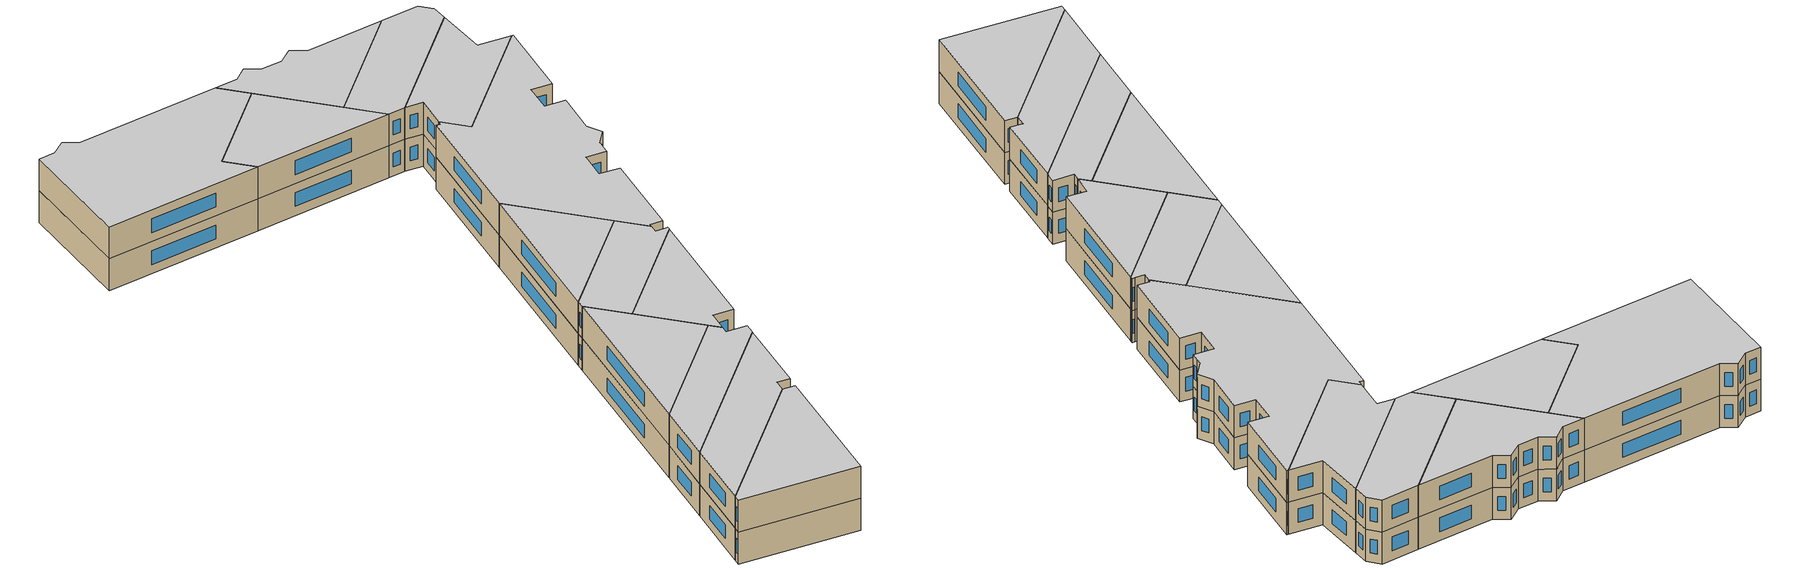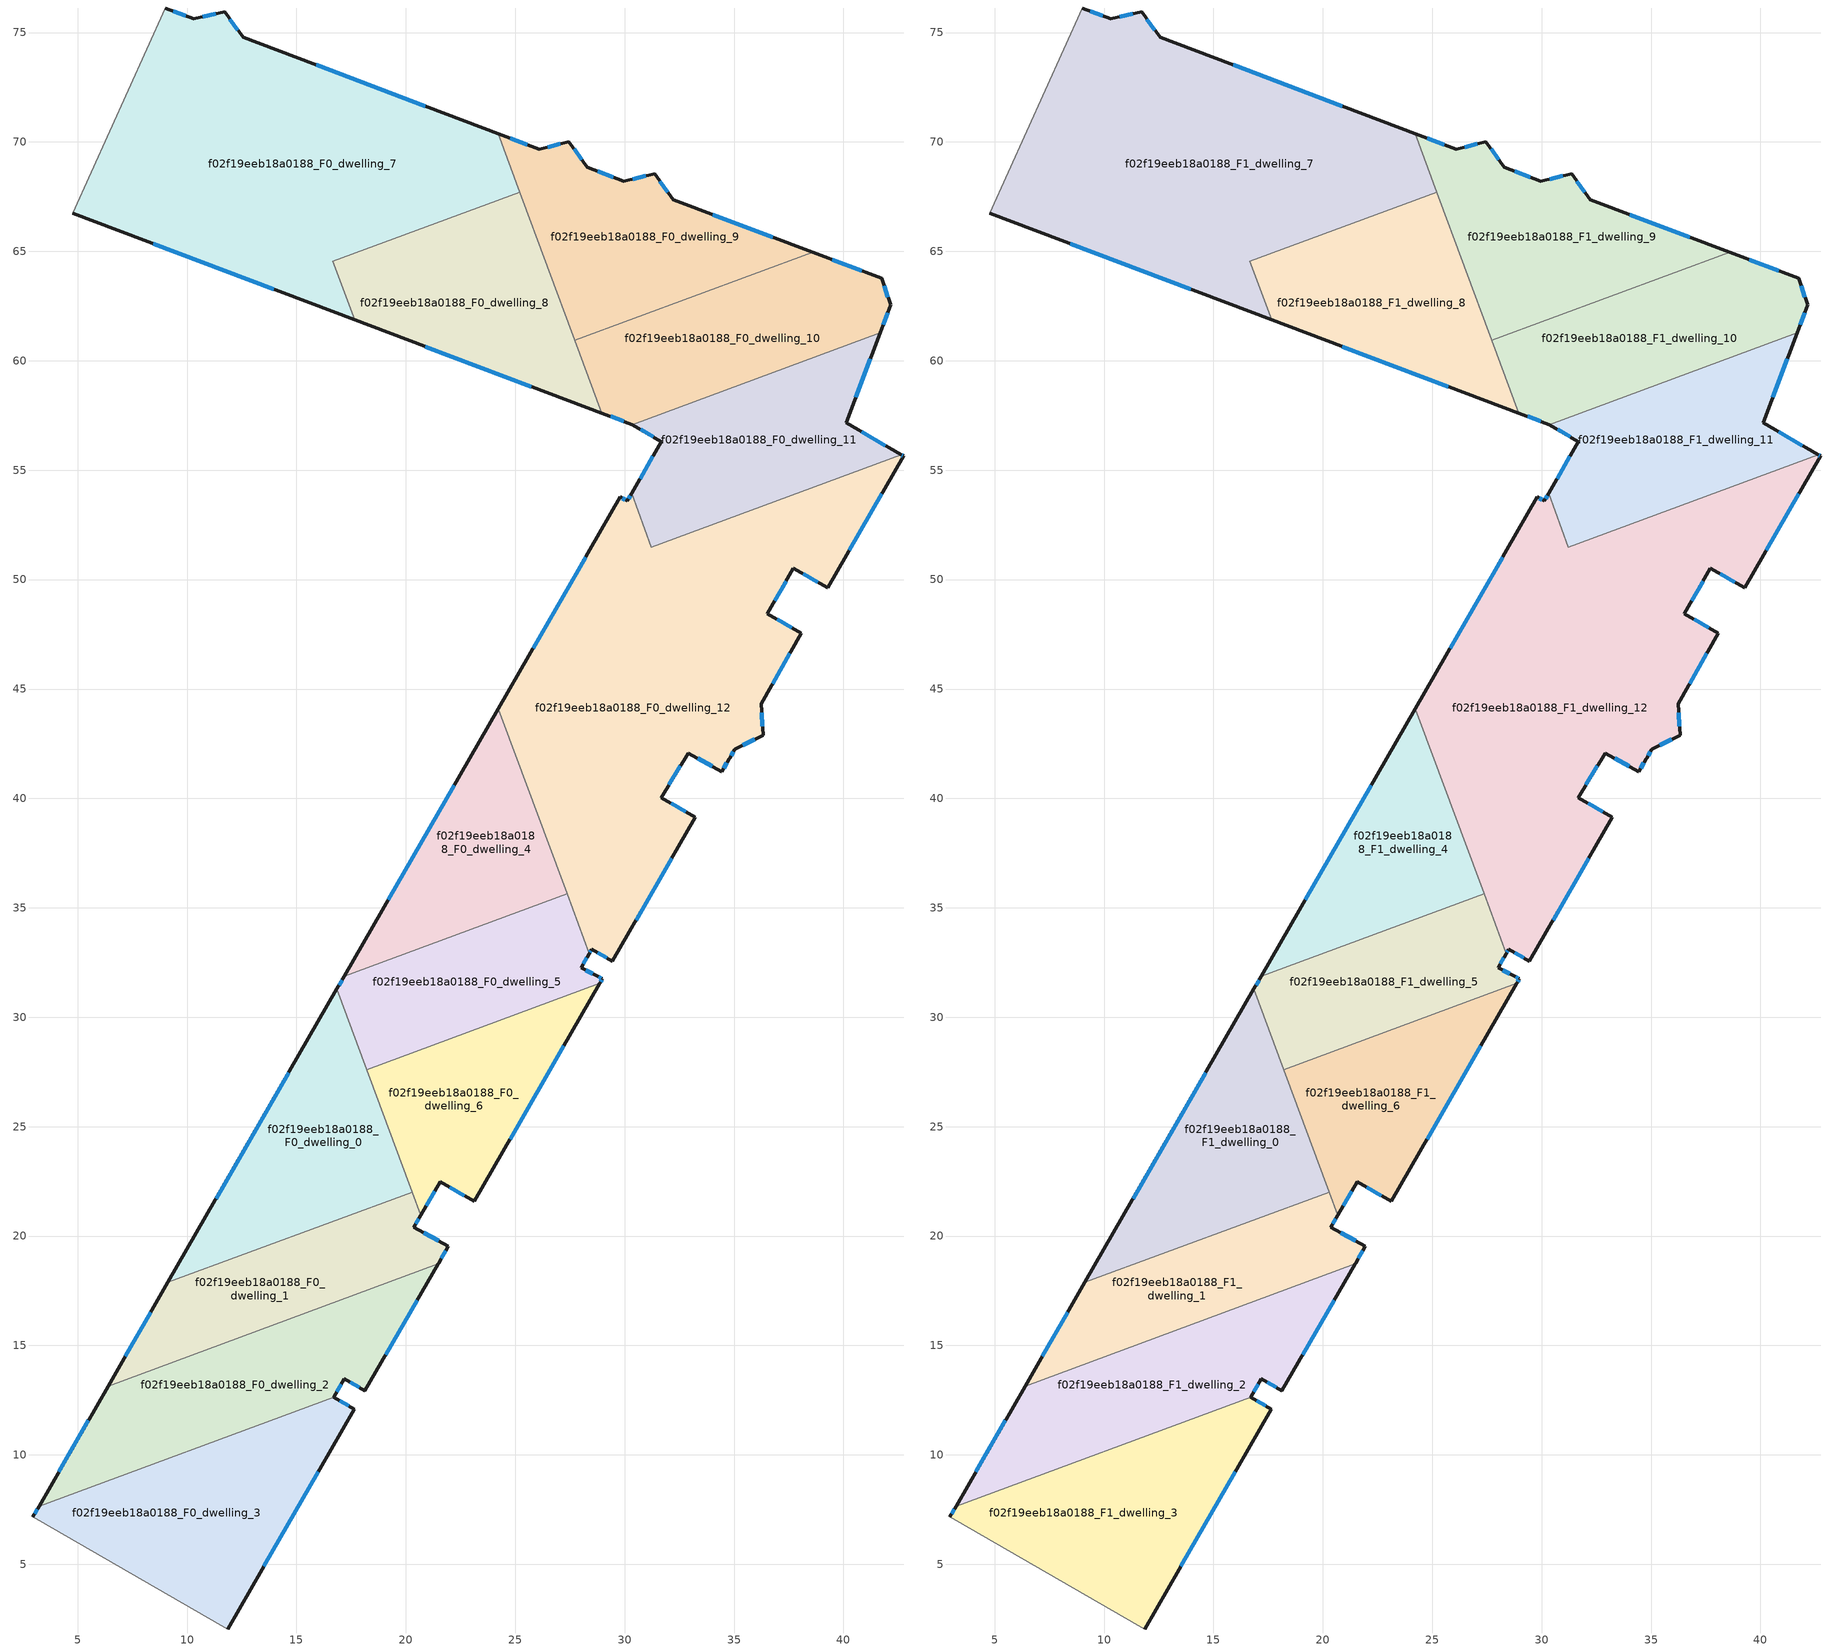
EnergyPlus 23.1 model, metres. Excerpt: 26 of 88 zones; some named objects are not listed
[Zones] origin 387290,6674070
f02f19eeb18a0188_F0_dwelling_0
 floor ground (EU_floor_Construction): 16.85,31.29 20.29,22.01 9.13,17.88 z0
 wall outside (EU_wall_Construction): 16.85,31.29 9.13,17.88 z0:3
 wall to f02f19eeb18a0188_F0_dwelling_1 (EU_wall_Construction): 9.13,17.88 20.29,22.01 z0:3
 wall to f02f19eeb18a0188_F0_dwelling_6 (EU_wall_Construction): 20.29,22.01 18.22,27.61 z0:3
 wall to f02f19eeb18a0188_F0_dwelling_5 (EU_wall_Construction): 18.22,27.61 16.85,31.29 z0:3
 window (EU_Window_Construction): 14.65,27.46 11.33,21.71 z0.86:2.14
f02f19eeb18a0188_F0_dwelling_1
 floor ground (EU_floor_Construction): 20.68,20.95 20.37,20.41 21.95,19.54 21.49,18.76 21.47,18.73 6.4,13.14 9.13,17.88 20.29,22.01 z0
 wall outside (EU_wall_Construction): 21.47,18.73 21.49,18.76 21.95,19.54 20.37,20.41 20.68,20.95 / 9.13,17.88 6.4,13.14 z0:3
 wall to f02f19eeb18a0188_F0_dwelling_2 (EU_wall_Construction): 6.4,13.14 21.47,18.73 z0:3
 wall to f02f19eeb18a0188_F0_dwelling_6 (EU_wall_Construction): 20.68,20.95 20.29,22.01 z0:3
 window (EU_Window_Construction): 20.46,20.56 20.59,20.8 / 21.49,19.79 20.82,20.16 / 21.62,18.98 21.82,19.32 / 8.35,16.53 7.18,14.5 z0.86:2.14
f02f19eeb18a0188_F0_dwelling_10
 floor ground (EU_floor_Construction): 41.74,63.77 42.15,62.55 41.67,61.27 30.35,57.08 28.96,57.61 27.72,60.94 38.59,64.96 z0
 wall outside (EU_wall_Construction): 41.67,61.27 42.15,62.55 41.74,63.77 38.59,64.96 / 28.96,57.61 30.35,57.08 z0:3
 wall to f02f19eeb18a0188_F0_dwelling_11 (EU_wall_Construction): 30.35,57.08 41.67,61.27 z0:3
 wall to f02f19eeb18a0188_F0_dwelling_9 (EU_wall_Construction): 38.59,64.96 27.72,60.94 z0:3
 wall to f02f19eeb18a0188_F0_dwelling_8 (EU_wall_Construction): 27.72,60.94 28.96,57.61 z0:3
 window (EU_Window_Construction): 40.84,64.11 39.49,64.62 / 42.03,62.9 41.86,63.42 / 41.81,61.64 42.01,62.18 / 29.36,57.46 29.95,57.23 z0.86:2.14
f02f19eeb18a0188_F0_dwelling_11
 floor ground (EU_floor_Construction): 41.67,61.27 40.12,57.16 42.64,55.71 31.22,51.48 30.32,53.94 31.68,56.31 30.35,57.08 z0
 wall outside (EU_wall_Construction): 42.64,55.71 40.12,57.16 41.67,61.27 / 30.35,57.08 31.68,56.31 30.32,53.94 z0:3
 wall to f02f19eeb18a0188_F0_dwelling_12 (EU_wall_Construction): 30.32,53.94 31.22,51.48 42.64,55.71 z0:3
 window (EU_Window_Construction): 41.92,56.12 40.84,56.75 / 31.29,55.63 30.71,54.62 / 30.73,56.86 31.3,56.53 / 40.56,58.34 41.23,60.1 z0.86:2.14
f02f19eeb18a0188_F0_dwelling_12
 floor ground (EU_floor_Construction): 42.75,55.65 39.28,49.62 37.72,50.52 36.52,48.44 38.08,47.54 36.23,44.33 36.33,42.9 35.03,42.26 34.79,41.84 34.77,41.8 34.43,41.22 32.9,42.07 31.68,40.04 33.24,39.14 29.44,32.55 28.49,33.1 28.38,32.91 24.23,44.1 29.81,53.78 30.12,53.6 30.32,53.94 31.22,51.48 42.64,55.71 z0
 wall outside (EU_wall_Construction): 28.38,32.91 28.49,33.1 29.44,32.55 33.24,39.14 31.68,40.04 32.9,42.07 34.43,41.22 34.77,41.8 34.79,41.84 35.03,42.26 36.33,42.9 36.23,44.33 38.08,47.54 36.52,48.44 37.72,50.52 39.28,49.62 42.75,55.65 42.64,55.71 / 30.32,53.94 30.12,53.6 29.81,53.78 24.23,44.1 z0:3
 wall to f02f19eeb18a0188_F0_dwelling_4 (EU_wall_Construction): 24.23,44.1 27.37,35.63 z0:3
 wall to f02f19eeb18a0188_F0_dwelling_5 (EU_wall_Construction): 27.37,35.63 28.38,32.91 z0:3
 window (EU_Window_Construction): 30.53,34.43 32.15,37.26 / 28.76,32.95 29.17,32.71 / 28.41,32.96 28.46,33.05 / 28.22,51.01 25.83,46.87 / 30.03,53.65 29.9,53.73 / 30.26,53.84 30.18,53.7 / 42.72,55.67 42.67,55.69 / 40.27,51.34 41.75,53.93 / 38.16,50.26 38.83,49.88 / 36.86,49.03 37.37,49.92 / 37.63,47.8 36.96,48.18 / 36.76,45.25 37.55,46.62 / 36.3,43.31 36.26,43.92 / 35.4,42.44 35.96,42.71 / 34.86,41.96 34.96,42.14 / 34.53,41.38 34.68,41.64 / 33.34,41.83 33.99,41.46 / 32.03,40.62 32.55,41.49 / 32.79,39.39 32.12,39.78 z0.86:2.14
f02f19eeb18a0188_F0_dwelling_2
 floor ground (EU_floor_Construction): 21.47,18.73 18.13,12.92 17.18,13.47 16.7,12.64 3.24,7.66 6.4,13.14 z0
 wall outside (EU_wall_Construction): 16.7,12.64 17.18,13.47 18.13,12.92 21.47,18.73 / 6.4,13.14 3.24,7.66 z0:3
 wall to f02f19eeb18a0188_F0_dwelling_3 (EU_wall_Construction): 3.24,7.66 16.7,12.64 z0:3
 window (EU_Window_Construction): 19.09,14.58 20.52,17.07 / 17.45,13.32 17.86,13.08 / 16.84,12.88 17.04,13.24 / 5.49,11.58 4.14,9.22 z0.86:2.14
f02f19eeb18a0188_F0_dwelling_3
 floor ground (EU_floor_Construction): 17.65,12.09 11.86,2.04 2.96,7.17 3.24,7.66 16.7,12.64 z0
 wall outside (EU_wall_Construction): 3.24,7.66 2.96,7.17 / 11.86,2.04 17.65,12.09 16.7,12.64 z0:3
 wall adiabatic (EU_wall_Construction): 2.96,7.17 11.86,2.04 z0:3
 window (EU_Window_Construction): 3.16,7.52 3.04,7.31 / 17.38,12.25 16.97,12.48 / 13.52,4.91 16,9.22 z0.86:2.14
f02f19eeb18a0188_F0_dwelling_4
 floor ground (EU_floor_Construction): 24.23,44.1 27.37,35.63 17.18,31.86 z0
 wall outside (EU_wall_Construction): 24.23,44.1 17.18,31.86 z0:3
 wall to f02f19eeb18a0188_F0_dwelling_5 (EU_wall_Construction): 17.18,31.86 27.37,35.63 z0:3
 window (EU_Window_Construction): 22.22,40.6 19.2,35.36 z0.86:2.14
f02f19eeb18a0188_F0_dwelling_5
 floor ground (EU_floor_Construction): 27.37,35.63 28.38,32.91 28.01,32.27 28.76,31.87 28.98,31.76 28.87,31.57 28.86,31.55 18.22,27.61 16.85,31.29 17.18,31.86 z0
 wall outside (EU_wall_Construction): 17.18,31.86 16.85,31.29 / 28.86,31.55 28.87,31.57 28.98,31.76 28.76,31.87 28.01,32.27 28.38,32.91 z0:3
 wall to f02f19eeb18a0188_F0_dwelling_6 (EU_wall_Construction): 18.22,27.61 28.86,31.55 z0:3
 window (EU_Window_Construction): 17.09,31.7 16.95,31.45 / 28.11,32.45 28.27,32.73 / 28.55,31.99 28.22,32.16 / 28.92,31.79 28.82,31.84 / 28.9,31.62 28.95,31.7 z0.86:2.14
f02f19eeb18a0188_F0_dwelling_6
 floor ground (EU_floor_Construction): 28.86,31.55 23.12,21.59 21.56,22.49 20.68,20.95 18.22,27.61 z0
 wall outside (EU_wall_Construction): 20.68,20.95 21.56,22.49 23.12,21.59 28.86,31.55 z0:3
 window (EU_Window_Construction): 24.76,24.43 27.22,28.7 / 22.01,22.23 22.68,21.84 / 20.93,21.39 21.31,22.05 z0.86:2.14
f02f19eeb18a0188_F0_dwelling_7
 floor ground (EU_floor_Construction): 24.23,70.37 25.22,67.71 16.66,64.54 17.66,61.87 4.77,66.73 9,76.12 10.32,75.62 11.72,75.95 12.56,74.78 z0
 wall outside (EU_wall_Construction): 24.23,70.37 12.56,74.78 11.72,75.95 10.32,75.62 9,76.12 / 4.77,66.73 17.66,61.87 z0:3
 wall to f02f19eeb18a0188_F0_dwelling_8 (EU_wall_Construction): 17.66,61.87 16.66,64.54 25.22,67.71 z0:3
 wall adiabatic (EU_wall_Construction): 9,76.12 4.77,66.73 z0:3
 wall to f02f19eeb18a0188_F0_dwelling_9 (EU_wall_Construction): 25.22,67.71 24.23,70.37 z0:3
 window (EU_Window_Construction): 12.32,75.11 11.96,75.62 / 20.9,71.63 15.9,73.52 / 8.45,65.34 13.97,63.26 / 9.94,75.77 9.38,75.98 / 11.32,75.86 10.72,75.72 z0.86:2.14
f02f19eeb18a0188_F0_dwelling_8
 floor ground (EU_floor_Construction): 25.22,67.71 28.96,57.61 17.66,61.87 16.66,64.54 z0
 wall outside (EU_wall_Construction): 17.66,61.87 28.96,57.61 z0:3
 wall to f02f19eeb18a0188_F0_dwelling_9 (EU_wall_Construction): 27.72,60.94 25.22,67.71 z0:3
 window (EU_Window_Construction): 20.88,60.65 25.73,58.82 z0.86:2.14
f02f19eeb18a0188_F0_dwelling_9
 floor ground (EU_floor_Construction): 38.59,64.96 27.72,60.94 24.23,70.37 26.09,69.67 27.45,70.02 28.29,68.85 29.97,68.21 31.37,68.54 32.21,67.37 z0
 wall outside (EU_wall_Construction): 38.59,64.96 32.21,67.37 31.37,68.54 29.97,68.21 28.29,68.85 27.45,70.02 26.09,69.67 24.23,70.37 z0:3
 window (EU_Window_Construction): 28.05,69.18 27.69,69.68 / 29.49,68.39 28.77,68.67 / 30.97,68.44 30.37,68.3 / 31.97,67.7 31.61,68.2 / 36.77,65.65 34.04,66.68 / 25.56,69.87 24.76,70.17 / 27.06,69.92 26.48,69.77 z0.86:2.14
f02f19eeb18a0188_F1_dwelling_0
 floor to f02f19eeb18a0188_F0_dwelling_0 (EU_floor_Construction): 16.85,31.29 20.29,22.01 9.13,17.88 z3
 wall outside (EU_wall_Construction): 16.85,31.29 9.13,17.88 z3:6
 wall to f02f19eeb18a0188_F1_dwelling_1 (EU_wall_Construction): 9.13,17.88 20.29,22.01 z3:6
 wall to f02f19eeb18a0188_F1_dwelling_6 (EU_wall_Construction): 20.29,22.01 18.22,27.61 z3:6
 wall to f02f19eeb18a0188_F1_dwelling_5 (EU_wall_Construction): 18.22,27.61 16.85,31.29 z3:6
 window (EU_Window_Construction): 14.65,27.46 11.33,21.71 z3.86:5.14
 ceiling to f02f19eeb18a0188_F2_dwelling_0 (EU_floor_Construction): 20.29,22.01 16.85,31.29 9.13,17.88 z6
f02f19eeb18a0188_F1_dwelling_1
 floor to f02f19eeb18a0188_F0_dwelling_1 (EU_floor_Construction): 20.68,20.95 20.37,20.41 21.95,19.54 21.49,18.76 21.47,18.73 6.4,13.14 9.13,17.88 20.29,22.01 z3
 wall outside (EU_wall_Construction): 21.47,18.73 21.49,18.76 21.95,19.54 20.37,20.41 20.68,20.95 / 9.13,17.88 6.4,13.14 z3:6
 wall to f02f19eeb18a0188_F1_dwelling_2 (EU_wall_Construction): 6.4,13.14 21.47,18.73 z3:6
 wall to f02f19eeb18a0188_F1_dwelling_6 (EU_wall_Construction): 20.68,20.95 20.29,22.01 z3:6
 window (EU_Window_Construction): 20.46,20.56 20.59,20.8 / 21.49,19.79 20.82,20.16 / 21.62,18.98 21.82,19.32 / 8.35,16.53 7.18,14.5 z3.86:5.14
 ceiling to f02f19eeb18a0188_F2_dwelling_1 (EU_floor_Construction): 21.47,18.73 21.49,18.76 21.95,19.54 20.37,20.41 20.68,20.95 20.29,22.01 9.13,17.88 6.4,13.14 z6
f02f19eeb18a0188_F1_dwelling_10
 floor to f02f19eeb18a0188_F0_dwelling_10 (EU_floor_Construction): 41.74,63.77 42.15,62.55 41.67,61.27 30.35,57.08 28.96,57.61 27.72,60.94 38.59,64.96 z3
 wall outside (EU_wall_Construction): 41.67,61.27 42.15,62.55 41.74,63.77 38.59,64.96 / 28.96,57.61 30.35,57.08 z3:6
 wall to f02f19eeb18a0188_F1_dwelling_11 (EU_wall_Construction): 30.35,57.08 41.67,61.27 z3:6
 wall to f02f19eeb18a0188_F1_dwelling_9 (EU_wall_Construction): 38.59,64.96 27.72,60.94 z3:6
 wall to f02f19eeb18a0188_F1_dwelling_8 (EU_wall_Construction): 27.72,60.94 28.96,57.61 z3:6
 window (EU_Window_Construction): 40.84,64.11 39.49,64.62 / 42.03,62.9 41.86,63.42 / 41.81,61.64 42.01,62.18 / 29.36,57.46 29.95,57.23 z3.86:5.14
 ceiling to f02f19eeb18a0188_F2_dwelling_10 (EU_floor_Construction): 41.67,61.27 42.15,62.55 41.74,63.77 38.59,64.96 27.72,60.94 28.96,57.61 30.35,57.08 z6
f02f19eeb18a0188_F1_dwelling_11
 floor to f02f19eeb18a0188_F0_dwelling_11 (EU_floor_Construction): 41.67,61.27 40.12,57.16 42.64,55.71 31.22,51.48 30.32,53.94 31.68,56.31 30.35,57.08 z3
 wall outside (EU_wall_Construction): 42.64,55.71 40.12,57.16 41.67,61.27 / 30.35,57.08 31.68,56.31 30.32,53.94 z3:6
 wall to f02f19eeb18a0188_F1_dwelling_12 (EU_wall_Construction): 30.32,53.94 31.22,51.48 42.64,55.71 z3:6
 window (EU_Window_Construction): 41.92,56.12 40.84,56.75 / 31.29,55.63 30.71,54.62 / 30.73,56.86 31.3,56.53 / 40.56,58.34 41.23,60.1 z3.86:5.14
 ceiling to f02f19eeb18a0188_F2_dwelling_11 (EU_floor_Construction): 42.64,55.71 40.12,57.16 41.67,61.27 30.35,57.08 31.68,56.31 30.32,53.94 31.22,51.48 z6
f02f19eeb18a0188_F1_dwelling_12
 floor to f02f19eeb18a0188_F0_dwelling_12 (EU_floor_Construction): 42.75,55.65 39.28,49.62 37.72,50.52 36.52,48.44 38.08,47.54 36.23,44.33 36.33,42.9 35.03,42.26 34.79,41.84 34.77,41.8 34.43,41.22 32.9,42.07 31.68,40.04 33.24,39.14 29.44,32.55 28.49,33.1 28.38,32.91 24.23,44.1 29.81,53.78 30.12,53.6 30.32,53.94 31.22,51.48 42.64,55.71 z3
 wall outside (EU_wall_Construction): 28.38,32.91 28.49,33.1 29.44,32.55 33.24,39.14 31.68,40.04 32.9,42.07 34.43,41.22 34.77,41.8 34.79,41.84 35.03,42.26 36.33,42.9 36.23,44.33 38.08,47.54 36.52,48.44 37.72,50.52 39.28,49.62 42.75,55.65 42.64,55.71 / 30.32,53.94 30.12,53.6 29.81,53.78 24.23,44.1 z3:6
 wall to f02f19eeb18a0188_F1_dwelling_4 (EU_wall_Construction): 24.23,44.1 27.37,35.63 z3:6
 wall to f02f19eeb18a0188_F1_dwelling_5 (EU_wall_Construction): 27.37,35.63 28.38,32.91 z3:6
 window (EU_Window_Construction): 30.53,34.43 32.15,37.26 / 28.76,32.95 29.17,32.71 / 28.41,32.96 28.46,33.05 / 28.22,51.01 25.83,46.87 / 30.03,53.65 29.9,53.73 / 30.26,53.84 30.18,53.7 / 42.72,55.67 42.67,55.69 / 40.27,51.34 41.75,53.93 / 38.16,50.26 38.83,49.88 / 36.86,49.03 37.37,49.92 / 37.63,47.8 36.96,48.18 / 36.76,45.25 37.55,46.62 / 36.3,43.31 36.26,43.92 / 35.4,42.44 35.96,42.71 / 34.86,41.96 34.96,42.14 / 34.53,41.38 34.68,41.64 / 33.34,41.83 33.99,41.46 / 32.03,40.62 32.55,41.49 / 32.79,39.39 32.12,39.78 z3.86:5.14
 ceiling to f02f19eeb18a0188_F2_dwelling_12 (EU_floor_Construction): 33.24,39.14 31.68,40.04 32.9,42.07 34.43,41.22 34.77,41.8 34.79,41.84 35.03,42.26 36.33,42.9 36.23,44.33 38.08,47.54 36.52,48.44 37.72,50.52 39.28,49.62 42.75,55.65 42.64,55.71 31.22,51.48 30.32,53.94 30.12,53.6 29.81,53.78 24.23,44.1 28.38,32.91 28.49,33.1 29.44,32.55 z6
f02f19eeb18a0188_F1_dwelling_2
 floor to f02f19eeb18a0188_F0_dwelling_2 (EU_floor_Construction): 21.47,18.73 18.13,12.92 17.18,13.47 16.7,12.64 3.24,7.66 6.4,13.14 z3
 wall outside (EU_wall_Construction): 16.7,12.64 17.18,13.47 18.13,12.92 21.47,18.73 / 6.4,13.14 3.24,7.66 z3:6
 wall to f02f19eeb18a0188_F1_dwelling_3 (EU_wall_Construction): 3.24,7.66 16.7,12.64 z3:6
 window (EU_Window_Construction): 19.09,14.58 20.52,17.07 / 17.45,13.32 17.86,13.08 / 16.84,12.88 17.04,13.24 / 5.49,11.58 4.14,9.22 z3.86:5.14
 ceiling to f02f19eeb18a0188_F2_dwelling_2 (EU_floor_Construction): 18.13,12.92 21.47,18.73 6.4,13.14 3.24,7.66 16.7,12.64 17.18,13.47 z6
f02f19eeb18a0188_F1_dwelling_3
 floor to f02f19eeb18a0188_F0_dwelling_3 (EU_floor_Construction): 17.65,12.09 11.86,2.04 2.96,7.17 3.24,7.66 16.7,12.64 z3
 wall outside (EU_wall_Construction): 3.24,7.66 2.96,7.17 / 11.86,2.04 17.65,12.09 16.7,12.64 z3:6
 wall adiabatic (EU_wall_Construction): 2.96,7.17 11.86,2.04 z3:6
 window (EU_Window_Construction): 3.16,7.52 3.04,7.31 / 17.38,12.25 16.97,12.48 / 13.52,4.91 16,9.22 z3.86:5.14
 ceiling to f02f19eeb18a0188_F2_dwelling_3 (EU_floor_Construction): 11.86,2.04 17.65,12.09 16.7,12.64 3.24,7.66 2.96,7.17 z6
f02f19eeb18a0188_F1_dwelling_4
 floor to f02f19eeb18a0188_F0_dwelling_4 (EU_floor_Construction): 24.23,44.1 27.37,35.63 17.18,31.86 z3
 wall outside (EU_wall_Construction): 24.23,44.1 17.18,31.86 z3:6
 wall to f02f19eeb18a0188_F1_dwelling_5 (EU_wall_Construction): 17.18,31.86 27.37,35.63 z3:6
 window (EU_Window_Construction): 22.22,40.6 19.2,35.36 z3.86:5.14
 ceiling to f02f19eeb18a0188_F2_dwelling_4 (EU_floor_Construction): 27.37,35.63 24.23,44.1 17.18,31.86 z6
f02f19eeb18a0188_F1_dwelling_5
 floor to f02f19eeb18a0188_F0_dwelling_5 (EU_floor_Construction): 27.37,35.63 28.38,32.91 28.01,32.27 28.76,31.87 28.98,31.76 28.87,31.57 28.86,31.55 18.22,27.61 16.85,31.29 17.18,31.86 z3
 wall outside (EU_wall_Construction): 17.18,31.86 16.85,31.29 / 28.86,31.55 28.87,31.57 28.98,31.76 28.76,31.87 28.01,32.27 28.38,32.91 z3:6
 wall to f02f19eeb18a0188_F1_dwelling_6 (EU_wall_Construction): 18.22,27.61 28.86,31.55 z3:6
 window (EU_Window_Construction): 17.09,31.7 16.95,31.45 / 28.11,32.45 28.27,32.73 / 28.55,31.99 28.22,32.16 / 28.92,31.79 28.82,31.84 / 28.9,31.62 28.95,31.7 z3.86:5.14
 ceiling to f02f19eeb18a0188_F2_dwelling_5 (EU_floor_Construction): 28.86,31.55 28.87,31.57 28.98,31.76 28.76,31.87 28.01,32.27 28.38,32.91 27.37,35.63 17.18,31.86 16.85,31.29 18.22,27.61 z6
f02f19eeb18a0188_F1_dwelling_6
 floor to f02f19eeb18a0188_F0_dwelling_6 (EU_floor_Construction): 28.86,31.55 23.12,21.59 21.56,22.49 20.68,20.95 18.22,27.61 z3
 wall outside (EU_wall_Construction): 20.68,20.95 21.56,22.49 23.12,21.59 28.86,31.55 z3:6
 window (EU_Window_Construction): 24.76,24.43 27.22,28.7 / 22.01,22.23 22.68,21.84 / 20.93,21.39 21.31,22.05 z3.86:5.14
 ceiling to f02f19eeb18a0188_F2_dwelling_6 (EU_floor_Construction): 23.12,21.59 28.86,31.55 18.22,27.61 20.68,20.95 21.56,22.49 z6
f02f19eeb18a0188_F1_dwelling_7
 floor to f02f19eeb18a0188_F0_dwelling_7 (EU_floor_Construction): 24.23,70.37 25.22,67.71 16.66,64.54 17.66,61.87 4.77,66.73 9,76.12 10.32,75.62 11.72,75.95 12.56,74.78 z3
 wall outside (EU_wall_Construction): 24.23,70.37 12.56,74.78 11.72,75.95 10.32,75.62 9,76.12 / 4.77,66.73 17.66,61.87 z3:6
 wall to f02f19eeb18a0188_F1_dwelling_8 (EU_wall_Construction): 17.66,61.87 16.66,64.54 25.22,67.71 z3:6
 wall adiabatic (EU_wall_Construction): 9,76.12 4.77,66.73 z3:6
 wall to f02f19eeb18a0188_F1_dwelling_9 (EU_wall_Construction): 25.22,67.71 24.23,70.37 z3:6
 window (EU_Window_Construction): 12.32,75.11 11.96,75.62 / 20.9,71.63 15.9,73.52 / 8.45,65.34 13.97,63.26 / 9.94,75.77 9.38,75.98 / 11.32,75.86 10.72,75.72 z3.86:5.14
 ceiling to f02f19eeb18a0188_F2_dwelling_7 (EU_floor_Construction): 25.22,67.71 24.23,70.37 12.56,74.78 11.72,75.95 10.32,75.62 9,76.12 4.77,66.73 17.66,61.87 16.66,64.54 z6
f02f19eeb18a0188_F1_dwelling_8
 floor to f02f19eeb18a0188_F0_dwelling_8 (EU_floor_Construction): 25.22,67.71 28.96,57.61 17.66,61.87 16.66,64.54 z3
 wall outside (EU_wall_Construction): 17.66,61.87 28.96,57.61 z3:6
 wall to f02f19eeb18a0188_F1_dwelling_9 (EU_wall_Construction): 27.72,60.94 25.22,67.71 z3:6
 window (EU_Window_Construction): 20.88,60.65 25.73,58.82 z3.86:5.14
 ceiling to f02f19eeb18a0188_F2_dwelling_8 (EU_floor_Construction): 28.96,57.61 25.22,67.71 16.66,64.54 17.66,61.87 z6
f02f19eeb18a0188_F1_dwelling_9
 floor to f02f19eeb18a0188_F0_dwelling_9 (EU_floor_Construction): 38.59,64.96 27.72,60.94 24.23,70.37 26.09,69.67 27.45,70.02 28.29,68.85 29.97,68.21 31.37,68.54 32.21,67.37 z3
 wall outside (EU_wall_Construction): 38.59,64.96 32.21,67.37 31.37,68.54 29.97,68.21 28.29,68.85 27.45,70.02 26.09,69.67 24.23,70.37 z3:6
 window (EU_Window_Construction): 28.05,69.18 27.69,69.68 / 29.49,68.39 28.77,68.67 / 30.97,68.44 30.37,68.3 / 31.97,67.7 31.61,68.2 / 36.77,65.65 34.04,66.68 / 25.56,69.87 24.76,70.17 / 27.06,69.92 26.48,69.77 z3.86:5.14
 ceiling to f02f19eeb18a0188_F2_dwelling_9 (EU_floor_Construction): 38.59,64.96 32.21,67.37 31.37,68.54 29.97,68.21 28.29,68.85 27.45,70.02 26.09,69.67 24.23,70.37 27.72,60.94 z6
[Building]
EU S2 Campaign: North Axis=0; Terrain=City; Solar Distribution=FullExterior
[Site:Location]
Helsinki-Vantaa.AP: Latitude=60.317; Longitude=24.963; Time Zone=2; Elevation=54.6
[SizingPeriod:WeatherFileDays]
AnnualSizingPeriod: Begin Month=1; Begin Day of Month=1; End Month=12; End Day of Month=31; Day of Week for Start Day=Monday; Use Weather File Daylight Saving Period=No; Use Weather File Rain and Snow Indicators=No
[MATERIAL]
EU_InternalMass_Material: Roughness=MediumRough; Thickness=0.1; Conductivity=1; Density=1800; Specific Heat=900; Thermal Absorptance=0.9; Solar Absorptance=0.7; Visible Absorptance=0.7
[MATERIAL:NOMASS] Roughness=MediumRough; Thermal Absorptance=0.9; Solar Absorptance=0.7; Visible Absorptance=0.7
Name | Thermal Resistance
EU_wall_NoMass | 2.6932
EU_floor_NoMass | 2.22482
[WINDOWMATERIAL:SIMPLEGLAZINGSYSTEM]
EU_Window_SimpleGlazing: UFactor=2.14966; Solar Heat Gain Coefficient=0.7; Visible Transmittance=0.7
[CONSTRUCTION]
EU_wall_Construction: EU_wall_NoMass
EU_floor_Construction: EU_floor_NoMass
EU_Window_Construction: EU_Window_SimpleGlazing
EU_InternalMass_Construction: EU_InternalMass_Material
[ZONE] Type=1; Multiplier=1; Ceiling Height=autocalculate; Floor Area=autocalculate; Part of Total Floor Area=Yes
Name | Volume
f02f19eeb18a0188_F0_dwelling_0; f02f19eeb18a0188_F1_dwelling_0 | 176.631
f02f19eeb18a0188_F0_dwelling_1; f02f19eeb18a0188_F1_dwelling_1 | 147.568
f02f19eeb18a0188_F0_dwelling_10; f02f19eeb18a0188_F1_dwelling_10 | 180.247
f02f19eeb18a0188_F0_dwelling_11; f02f19eeb18a0188_F1_dwelling_11 | 181.058
f02f19eeb18a0188_F0_dwelling_12; f02f19eeb18a0188_F1_dwelling_12 | 530.786
f02f19eeb18a0188_F0_dwelling_2; f02f19eeb18a0188_F1_dwelling_2 | 194.271
f02f19eeb18a0188_F0_dwelling_3; f02f19eeb18a0188_F1_dwelling_3 | 205.6
f02f19eeb18a0188_F0_dwelling_4; f02f19eeb18a0188_F1_dwelling_4 | 147.116
f02f19eeb18a0188_F0_dwelling_5; f02f19eeb18a0188_F1_dwelling_5 | 147.178
f02f19eeb18a0188_F0_dwelling_6; f02f19eeb18a0188_F1_dwelling_6 | 147.1
f02f19eeb18a0188_F0_dwelling_7; f02f19eeb18a0188_F1_dwelling_7 | 465.847
f02f19eeb18a0188_F0_dwelling_8; f02f19eeb18a0188_F1_dwelling_8 | 186.424
f02f19eeb18a0188_F0_dwelling_9; f02f19eeb18a0188_F1_dwelling_9 | 180.656
[INTERNALMASS] Construction=EU_InternalMass_Construction
Name | Zone or ZoneList | Surface Area
f02f19eeb18a0188_F0_dwelling_0_EU_InternalMass | f02f19eeb18a0188_F0_dwelling_0 | 58.8772
f02f19eeb18a0188_F0_dwelling_1_EU_InternalMass | f02f19eeb18a0188_F0_dwelling_1 | 49.1831
f02f19eeb18a0188_F0_dwelling_2_EU_InternalMass | f02f19eeb18a0188_F0_dwelling_2 | 64.764
f02f19eeb18a0188_F0_dwelling_3_EU_InternalMass | f02f19eeb18a0188_F0_dwelling_3 | 68.5334
f02f19eeb18a0188_F0_dwelling_4_EU_InternalMass | f02f19eeb18a0188_F0_dwelling_4 | 49.0386
f02f19eeb18a0188_F0_dwelling_5_EU_InternalMass | f02f19eeb18a0188_F0_dwelling_5 | 49.0591
f02f19eeb18a0188_F0_dwelling_6_EU_InternalMass | f02f19eeb18a0188_F0_dwelling_6 | 49.0329
f02f19eeb18a0188_F0_dwelling_7_EU_InternalMass | f02f19eeb18a0188_F0_dwelling_7 | 155.287
f02f19eeb18a0188_F0_dwelling_8_EU_InternalMass | f02f19eeb18a0188_F0_dwelling_8 | 62.1413
f02f19eeb18a0188_F0_dwelling_9_EU_InternalMass | f02f19eeb18a0188_F0_dwelling_9 | 60.2184
f02f19eeb18a0188_F0_dwelling_10_EU_InternalMass | f02f19eeb18a0188_F0_dwelling_10 | 60.0824
f02f19eeb18a0188_F0_dwelling_11_EU_InternalMass | f02f19eeb18a0188_F0_dwelling_11 | 60.3525
f02f19eeb18a0188_F0_dwelling_12_EU_InternalMass | f02f19eeb18a0188_F0_dwelling_12 | 176.927
f02f19eeb18a0188_F1_dwelling_0_EU_InternalMass | f02f19eeb18a0188_F1_dwelling_0 | 58.8772
f02f19eeb18a0188_F1_dwelling_1_EU_InternalMass | f02f19eeb18a0188_F1_dwelling_1 | 49.1831
f02f19eeb18a0188_F1_dwelling_2_EU_InternalMass | f02f19eeb18a0188_F1_dwelling_2 | 64.764
f02f19eeb18a0188_F1_dwelling_3_EU_InternalMass | f02f19eeb18a0188_F1_dwelling_3 | 68.5334
f02f19eeb18a0188_F1_dwelling_4_EU_InternalMass | f02f19eeb18a0188_F1_dwelling_4 | 49.0386
f02f19eeb18a0188_F1_dwelling_5_EU_InternalMass | f02f19eeb18a0188_F1_dwelling_5 | 49.0591
f02f19eeb18a0188_F1_dwelling_6_EU_InternalMass | f02f19eeb18a0188_F1_dwelling_6 | 49.0329
f02f19eeb18a0188_F1_dwelling_7_EU_InternalMass | f02f19eeb18a0188_F1_dwelling_7 | 155.287
f02f19eeb18a0188_F1_dwelling_8_EU_InternalMass | f02f19eeb18a0188_F1_dwelling_8 | 62.1413
f02f19eeb18a0188_F1_dwelling_9_EU_InternalMass | f02f19eeb18a0188_F1_dwelling_9 | 60.2184
f02f19eeb18a0188_F1_dwelling_10_EU_InternalMass | f02f19eeb18a0188_F1_dwelling_10 | 60.0824
f02f19eeb18a0188_F1_dwelling_11_EU_InternalMass | f02f19eeb18a0188_F1_dwelling_11 | 60.3525
f02f19eeb18a0188_F1_dwelling_12_EU_InternalMass | f02f19eeb18a0188_F1_dwelling_12 | 176.927
[OTHEREQUIPMENT] Fuel Type=Electricity; Design Level Calculation Method=Watts/Area; Power per Zone Floor Area=1; Fraction Latent=0; Fraction Radiant=0; Fraction Lost=0; Carbon Dioxide Generation Rate=0; EndUse Subcategory=EU_Step8_InternalGains
Name | Zone or ZoneList or Space or SpaceList | Schedule
EU_Step8_InternalGain_f02f19eeb18a0188_F0_dwelling_0_f000 | f02f19eeb18a0188_F0_dwelling_0 | EU_Step8_GainSchedule_f02f19eeb18a0188_F0_dwelling_0_f000
EU_Step8_InternalGain_f02f19eeb18a0188_F0_dwelling_1_f000 | f02f19eeb18a0188_F0_dwelling_1 | EU_Step8_GainSchedule_f02f19eeb18a0188_F0_dwelling_1_f000
EU_Step8_InternalGain_f02f19eeb18a0188_F0_dwelling_2_f000 | f02f19eeb18a0188_F0_dwelling_2 | EU_Step8_GainSchedule_f02f19eeb18a0188_F0_dwelling_2_f000
EU_Step8_InternalGain_f02f19eeb18a0188_F0_dwelling_3_f000 | f02f19eeb18a0188_F0_dwelling_3 | EU_Step8_GainSchedule_f02f19eeb18a0188_F0_dwelling_3_f000
EU_Step8_InternalGain_f02f19eeb18a0188_F0_dwelling_4_f000 | f02f19eeb18a0188_F0_dwelling_4 | EU_Step8_GainSchedule_f02f19eeb18a0188_F0_dwelling_4_f000
EU_Step8_InternalGain_f02f19eeb18a0188_F0_dwelling_5_f000 | f02f19eeb18a0188_F0_dwelling_5 | EU_Step8_GainSchedule_f02f19eeb18a0188_F0_dwelling_5_f000
EU_Step8_InternalGain_f02f19eeb18a0188_F0_dwelling_6_f000 | f02f19eeb18a0188_F0_dwelling_6 | EU_Step8_GainSchedule_f02f19eeb18a0188_F0_dwelling_6_f000
EU_Step8_InternalGain_f02f19eeb18a0188_F0_dwelling_7_f000 | f02f19eeb18a0188_F0_dwelling_7 | EU_Step8_GainSchedule_f02f19eeb18a0188_F0_dwelling_7_f000
EU_Step8_InternalGain_f02f19eeb18a0188_F0_dwelling_8_f000 | f02f19eeb18a0188_F0_dwelling_8 | EU_Step8_GainSchedule_f02f19eeb18a0188_F0_dwelling_8_f000
EU_Step8_InternalGain_f02f19eeb18a0188_F0_dwelling_9_f000 | f02f19eeb18a0188_F0_dwelling_9 | EU_Step8_GainSchedule_f02f19eeb18a0188_F0_dwelling_9_f000
EU_Step8_InternalGain_f02f19eeb18a0188_F0_dwelling_10_f000 | f02f19eeb18a0188_F0_dwelling_10 | EU_Step8_GainSchedule_f02f19eeb18a0188_F0_dwelling_10_f000
EU_Step8_InternalGain_f02f19eeb18a0188_F0_dwelling_11_f000 | f02f19eeb18a0188_F0_dwelling_11 | EU_Step8_GainSchedule_f02f19eeb18a0188_F0_dwelling_11_f000
EU_Step8_InternalGain_f02f19eeb18a0188_F0_dwelling_12_f000 | f02f19eeb18a0188_F0_dwelling_12 | EU_Step8_GainSchedule_f02f19eeb18a0188_F0_dwelling_12_f000
EU_Step8_InternalGain_f02f19eeb18a0188_F1_dwelling_0_f000 | f02f19eeb18a0188_F1_dwelling_0 | EU_Step8_GainSchedule_f02f19eeb18a0188_F1_dwelling_0_f000
EU_Step8_InternalGain_f02f19eeb18a0188_F1_dwelling_1_f000 | f02f19eeb18a0188_F1_dwelling_1 | EU_Step8_GainSchedule_f02f19eeb18a0188_F1_dwelling_1_f000
EU_Step8_InternalGain_f02f19eeb18a0188_F1_dwelling_2_f000 | f02f19eeb18a0188_F1_dwelling_2 | EU_Step8_GainSchedule_f02f19eeb18a0188_F1_dwelling_2_f000
EU_Step8_InternalGain_f02f19eeb18a0188_F1_dwelling_3_f000 | f02f19eeb18a0188_F1_dwelling_3 | EU_Step8_GainSchedule_f02f19eeb18a0188_F1_dwelling_3_f000
EU_Step8_InternalGain_f02f19eeb18a0188_F1_dwelling_4_f000 | f02f19eeb18a0188_F1_dwelling_4 | EU_Step8_GainSchedule_f02f19eeb18a0188_F1_dwelling_4_f000
EU_Step8_InternalGain_f02f19eeb18a0188_F1_dwelling_5_f000 | f02f19eeb18a0188_F1_dwelling_5 | EU_Step8_GainSchedule_f02f19eeb18a0188_F1_dwelling_5_f000
EU_Step8_InternalGain_f02f19eeb18a0188_F1_dwelling_6_f000 | f02f19eeb18a0188_F1_dwelling_6 | EU_Step8_GainSchedule_f02f19eeb18a0188_F1_dwelling_6_f000
EU_Step8_InternalGain_f02f19eeb18a0188_F1_dwelling_7_f000 | f02f19eeb18a0188_F1_dwelling_7 | EU_Step8_GainSchedule_f02f19eeb18a0188_F1_dwelling_7_f000
EU_Step8_InternalGain_f02f19eeb18a0188_F1_dwelling_8_f000 | f02f19eeb18a0188_F1_dwelling_8 | EU_Step8_GainSchedule_f02f19eeb18a0188_F1_dwelling_8_f000
EU_Step8_InternalGain_f02f19eeb18a0188_F1_dwelling_9_f000 | f02f19eeb18a0188_F1_dwelling_9 | EU_Step8_GainSchedule_f02f19eeb18a0188_F1_dwelling_9_f000
EU_Step8_InternalGain_f02f19eeb18a0188_F1_dwelling_10_f000 | f02f19eeb18a0188_F1_dwelling_10 | EU_Step8_GainSchedule_f02f19eeb18a0188_F1_dwelling_10_f000
EU_Step8_InternalGain_f02f19eeb18a0188_F1_dwelling_11_f000 | f02f19eeb18a0188_F1_dwelling_11 | EU_Step8_GainSchedule_f02f19eeb18a0188_F1_dwelling_11_f000
EU_Step8_InternalGain_f02f19eeb18a0188_F1_dwelling_12_f000 | f02f19eeb18a0188_F1_dwelling_12 | EU_Step8_GainSchedule_f02f19eeb18a0188_F1_dwelling_12_f000
[ZONEVENTILATION:DESIGNFLOWRATE] Schedule=EU_AlwaysOn; Design Flow Rate Calculation Method=AirChanges/Hour; Air Changes per Hour=0.586271; Ventilation Type=Natural; Fan Pressure Rise=0; Fan Total Efficiency=1; Constant Term Coefficient=1; Temperature Term Coefficient=0; Velocity Term Coefficient=0; Velocity Squared Term Coefficient=0; Minimum Indoor Temperature=-100; Maximum Indoor Temperature=100; Delta Temperature=-100; Minimum Outdoor Temperature=-100; Maximum Outdoor Temperature=100; Maximum Wind Speed=40
Name | Zone or ZoneList or Space or SpaceList
EU_ConstantAir_f02f19eeb18a0188_F0_dwelling_0 | f02f19eeb18a0188_F0_dwelling_0
EU_ConstantAir_f02f19eeb18a0188_F0_dwelling_1 | f02f19eeb18a0188_F0_dwelling_1
EU_ConstantAir_f02f19eeb18a0188_F0_dwelling_2 | f02f19eeb18a0188_F0_dwelling_2
EU_ConstantAir_f02f19eeb18a0188_F0_dwelling_3 | f02f19eeb18a0188_F0_dwelling_3
EU_ConstantAir_f02f19eeb18a0188_F0_dwelling_4 | f02f19eeb18a0188_F0_dwelling_4
EU_ConstantAir_f02f19eeb18a0188_F0_dwelling_5 | f02f19eeb18a0188_F0_dwelling_5
EU_ConstantAir_f02f19eeb18a0188_F0_dwelling_6 | f02f19eeb18a0188_F0_dwelling_6
EU_ConstantAir_f02f19eeb18a0188_F0_dwelling_7 | f02f19eeb18a0188_F0_dwelling_7
EU_ConstantAir_f02f19eeb18a0188_F0_dwelling_8 | f02f19eeb18a0188_F0_dwelling_8
EU_ConstantAir_f02f19eeb18a0188_F0_dwelling_9 | f02f19eeb18a0188_F0_dwelling_9
EU_ConstantAir_f02f19eeb18a0188_F0_dwelling_10 | f02f19eeb18a0188_F0_dwelling_10
EU_ConstantAir_f02f19eeb18a0188_F0_dwelling_11 | f02f19eeb18a0188_F0_dwelling_11
EU_ConstantAir_f02f19eeb18a0188_F0_dwelling_12 | f02f19eeb18a0188_F0_dwelling_12
EU_ConstantAir_f02f19eeb18a0188_F1_dwelling_0 | f02f19eeb18a0188_F1_dwelling_0
EU_ConstantAir_f02f19eeb18a0188_F1_dwelling_1 | f02f19eeb18a0188_F1_dwelling_1
EU_ConstantAir_f02f19eeb18a0188_F1_dwelling_2 | f02f19eeb18a0188_F1_dwelling_2
EU_ConstantAir_f02f19eeb18a0188_F1_dwelling_3 | f02f19eeb18a0188_F1_dwelling_3
EU_ConstantAir_f02f19eeb18a0188_F1_dwelling_4 | f02f19eeb18a0188_F1_dwelling_4
EU_ConstantAir_f02f19eeb18a0188_F1_dwelling_5 | f02f19eeb18a0188_F1_dwelling_5
EU_ConstantAir_f02f19eeb18a0188_F1_dwelling_6 | f02f19eeb18a0188_F1_dwelling_6
EU_ConstantAir_f02f19eeb18a0188_F1_dwelling_7 | f02f19eeb18a0188_F1_dwelling_7
EU_ConstantAir_f02f19eeb18a0188_F1_dwelling_8 | f02f19eeb18a0188_F1_dwelling_8
EU_ConstantAir_f02f19eeb18a0188_F1_dwelling_9 | f02f19eeb18a0188_F1_dwelling_9
EU_ConstantAir_f02f19eeb18a0188_F1_dwelling_10 | f02f19eeb18a0188_F1_dwelling_10
EU_ConstantAir_f02f19eeb18a0188_F1_dwelling_11 | f02f19eeb18a0188_F1_dwelling_11
EU_ConstantAir_f02f19eeb18a0188_F1_dwelling_12 | f02f19eeb18a0188_F1_dwelling_12
[HVACTEMPLATE:THERMOSTAT] Constant Heating Setpoint=20; Constant Cooling Setpoint=50
EU_HeatOnly_f02f19eeb18a0188_F0_dwelling_0; EU_HeatOnly_f02f19eeb18a0188_F0_dwelling_1; EU_HeatOnly_f02f19eeb18a0188_F0_dwelling_2; EU_HeatOnly_f02f19eeb18a0188_F0_dwelling_3; EU_HeatOnly_f02f19eeb18a0188_F0_dwelling_4; EU_HeatOnly_f02f19eeb18a0188_F0_dwelling_5; EU_HeatOnly_f02f19eeb18a0188_F0_dwelling_6; EU_HeatOnly_f02f19eeb18a0188_F0_dwelling_7; EU_HeatOnly_f02f19eeb18a0188_F0_dwelling_8; EU_HeatOnly_f02f19eeb18a0188_F0_dwelling_9; EU_HeatOnly_f02f19eeb18a0188_F0_dwelling_10; EU_HeatOnly_f02f19eeb18a0188_F0_dwelling_11; EU_HeatOnly_f02f19eeb18a0188_F0_dwelling_12; EU_HeatOnly_f02f19eeb18a0188_F1_dwelling_0; EU_HeatOnly_f02f19eeb18a0188_F1_dwelling_1; EU_HeatOnly_f02f19eeb18a0188_F1_dwelling_2; EU_HeatOnly_f02f19eeb18a0188_F1_dwelling_3; EU_HeatOnly_f02f19eeb18a0188_F1_dwelling_4; EU_HeatOnly_f02f19eeb18a0188_F1_dwelling_5; EU_HeatOnly_f02f19eeb18a0188_F1_dwelling_6; EU_HeatOnly_f02f19eeb18a0188_F1_dwelling_7; EU_HeatOnly_f02f19eeb18a0188_F1_dwelling_8; EU_HeatOnly_f02f19eeb18a0188_F1_dwelling_9; EU_HeatOnly_f02f19eeb18a0188_F1_dwelling_10
[HVACTEMPLATE:ZONE:IDEALLOADSAIRSYSTEM] System Availability Schedule=EU_AlwaysOn; Maximum Heating Supply Air Temperature=50; Minimum Cooling Supply Air Temperature=13; Maximum Heating Supply Air Humidity Ratio=0.0156; Minimum Cooling Supply Air Humidity Ratio=0.0077; Heating Limit=NoLimit; Cooling Limit=NoLimit; Heating Availability Schedule=EU_AlwaysOn; Cooling Availability Schedule=EU_CoolingOff; Dehumidification Control Type=ConstantSensibleHeatRatio; Cooling Sensible Heat Ratio=0.7; Dehumidification Setpoint=60; Humidification Control Type=None; Humidification Setpoint=30; Outdoor Air Method=None; Outdoor Air Flow Rate per Person=0.00944; Outdoor Air Flow Rate per Zone Floor Area=0; Outdoor Air Flow Rate per Zone=0; Demand Controlled Ventilation Type=None; Outdoor Air Economizer Type=NoEconomizer; Heat Recovery Type=None; Sensible Heat Recovery Effectiveness=0.7; Latent Heat Recovery Effectiveness=0.65
Name | Template Thermostat
f02f19eeb18a0188_F0_dwelling_0 | EU_HeatOnly_f02f19eeb18a0188_F0_dwelling_0
f02f19eeb18a0188_F0_dwelling_1 | EU_HeatOnly_f02f19eeb18a0188_F0_dwelling_1
f02f19eeb18a0188_F0_dwelling_2 | EU_HeatOnly_f02f19eeb18a0188_F0_dwelling_2
f02f19eeb18a0188_F0_dwelling_3 | EU_HeatOnly_f02f19eeb18a0188_F0_dwelling_3
f02f19eeb18a0188_F0_dwelling_4 | EU_HeatOnly_f02f19eeb18a0188_F0_dwelling_4
f02f19eeb18a0188_F0_dwelling_5 | EU_HeatOnly_f02f19eeb18a0188_F0_dwelling_5
f02f19eeb18a0188_F0_dwelling_6 | EU_HeatOnly_f02f19eeb18a0188_F0_dwelling_6
f02f19eeb18a0188_F0_dwelling_7 | EU_HeatOnly_f02f19eeb18a0188_F0_dwelling_7
f02f19eeb18a0188_F0_dwelling_8 | EU_HeatOnly_f02f19eeb18a0188_F0_dwelling_8
f02f19eeb18a0188_F0_dwelling_9 | EU_HeatOnly_f02f19eeb18a0188_F0_dwelling_9
f02f19eeb18a0188_F0_dwelling_10 | EU_HeatOnly_f02f19eeb18a0188_F0_dwelling_10
f02f19eeb18a0188_F0_dwelling_11 | EU_HeatOnly_f02f19eeb18a0188_F0_dwelling_11
f02f19eeb18a0188_F0_dwelling_12 | EU_HeatOnly_f02f19eeb18a0188_F0_dwelling_12
f02f19eeb18a0188_F1_dwelling_0 | EU_HeatOnly_f02f19eeb18a0188_F1_dwelling_0
f02f19eeb18a0188_F1_dwelling_1 | EU_HeatOnly_f02f19eeb18a0188_F1_dwelling_1
f02f19eeb18a0188_F1_dwelling_2 | EU_HeatOnly_f02f19eeb18a0188_F1_dwelling_2
f02f19eeb18a0188_F1_dwelling_3 | EU_HeatOnly_f02f19eeb18a0188_F1_dwelling_3
f02f19eeb18a0188_F1_dwelling_4 | EU_HeatOnly_f02f19eeb18a0188_F1_dwelling_4
f02f19eeb18a0188_F1_dwelling_5 | EU_HeatOnly_f02f19eeb18a0188_F1_dwelling_5
f02f19eeb18a0188_F1_dwelling_6 | EU_HeatOnly_f02f19eeb18a0188_F1_dwelling_6
f02f19eeb18a0188_F1_dwelling_7 | EU_HeatOnly_f02f19eeb18a0188_F1_dwelling_7
f02f19eeb18a0188_F1_dwelling_8 | EU_HeatOnly_f02f19eeb18a0188_F1_dwelling_8
f02f19eeb18a0188_F1_dwelling_9 | EU_HeatOnly_f02f19eeb18a0188_F1_dwelling_9
f02f19eeb18a0188_F1_dwelling_10 | EU_HeatOnly_f02f19eeb18a0188_F1_dwelling_10
f02f19eeb18a0188_F1_dwelling_11 | EU_HeatOnly_f02f19eeb18a0188_F1_dwelling_11
f02f19eeb18a0188_F1_dwelling_12 | EU_HeatOnly_f02f19eeb18a0188_F1_dwelling_12
[SIZING:ZONE] Zone Cooling Design Supply Air Temperature Input Method=SupplyAirTemperature; Zone Cooling Design Supply Air Temperature=13; Zone Heating Design Supply Air Temperature Input Method=SupplyAirTemperature; Zone Heating Design Supply Air Temperature=50; Zone Cooling Design Supply Air Humidity Ratio=0.008; Zone Heating Design Supply Air Humidity Ratio=0.008; Cooling Design Air Flow Method=DesignDay; Cooling Design Air Flow Rate=0; Cooling Minimum Air Flow per Zone Floor Area=0.000762; Cooling Minimum Air Flow=0; Cooling Minimum Air Flow Fraction=0.2; Heating Design Air Flow Method=DesignDay; Heating Design Air Flow Rate=0; Heating Maximum Air Flow per Zone Floor Area=0.002032; Heating Maximum Air Flow=0.141576; Heating Maximum Air Flow Fraction=0.3; Account for Dedicated Outdoor Air System=No; Dedicated Outdoor Air System Control Strategy=NeutralSupplyAir; Dedicated Outdoor Air Low Setpoint Temperature for Design=autosize; Dedicated Outdoor Air High Setpoint Temperature for Design=autosize; Zone Load Sizing Method=Sensible Load Only No Latent Load; Zone Latent Cooling Design Supply Air Humidity Ratio Input Method=HumidityRatioDifference; Zone Cooling Design Supply Air Humidity Ratio Difference=0.005; Zone Latent Heating Design Supply Air Humidity Ratio Input Method=HumidityRatioDifference; Zone Humidification Design Supply Air Humidity Ratio Difference=0.005
f02f19eeb18a0188_F0_dwelling_0; f02f19eeb18a0188_F0_dwelling_1; f02f19eeb18a0188_F0_dwelling_2; f02f19eeb18a0188_F0_dwelling_3; f02f19eeb18a0188_F0_dwelling_4; f02f19eeb18a0188_F0_dwelling_5; f02f19eeb18a0188_F0_dwelling_6; f02f19eeb18a0188_F0_dwelling_7; f02f19eeb18a0188_F0_dwelling_8; f02f19eeb18a0188_F0_dwelling_9; f02f19eeb18a0188_F0_dwelling_10; f02f19eeb18a0188_F0_dwelling_11; f02f19eeb18a0188_F0_dwelling_12; f02f19eeb18a0188_F1_dwelling_0; f02f19eeb18a0188_F1_dwelling_1; f02f19eeb18a0188_F1_dwelling_2; f02f19eeb18a0188_F1_dwelling_3; f02f19eeb18a0188_F1_dwelling_4; f02f19eeb18a0188_F1_dwelling_5; f02f19eeb18a0188_F1_dwelling_6; f02f19eeb18a0188_F1_dwelling_7; f02f19eeb18a0188_F1_dwelling_8; f02f19eeb18a0188_F1_dwelling_9; f02f19eeb18a0188_F1_dwelling_10; f02f19eeb18a0188_F1_dwelling_11; f02f19eeb18a0188_F1_dwelling_12
[SCHEDULE:CONSTANT]
Name | Hourly Value
EU_AlwaysOn | 1
EU_CoolingOff | 0
[SCHEDULE:FILE] Column Number=1; Rows to Skip at Top=0; Number of Hours of Data=8760; Column Separator=Comma; Interpolate to Timestep=No; Minutes per Item=60; Adjust Schedule for Daylight Savings=Yes
Name | File
EU_Step8_GainSchedule_f02f19eeb18a0188_F0_dwelling_0_f000 | ../../schedules/f02f19eeb18a0188/f02f19eeb18a0188_F0_dwelling_0_f000_gain.csv
EU_Step8_GainSchedule_f02f19eeb18a0188_F0_dwelling_1_f000 | ../../schedules/f02f19eeb18a0188/f02f19eeb18a0188_F0_dwelling_1_f000_gain.csv
EU_Step8_GainSchedule_f02f19eeb18a0188_F0_dwelling_2_f000 | ../../schedules/f02f19eeb18a0188/f02f19eeb18a0188_F0_dwelling_2_f000_gain.csv
EU_Step8_GainSchedule_f02f19eeb18a0188_F0_dwelling_3_f000 | ../../schedules/f02f19eeb18a0188/f02f19eeb18a0188_F0_dwelling_3_f000_gain.csv
EU_Step8_GainSchedule_f02f19eeb18a0188_F0_dwelling_4_f000 | ../../schedules/f02f19eeb18a0188/f02f19eeb18a0188_F0_dwelling_4_f000_gain.csv
EU_Step8_GainSchedule_f02f19eeb18a0188_F0_dwelling_5_f000 | ../../schedules/f02f19eeb18a0188/f02f19eeb18a0188_F0_dwelling_5_f000_gain.csv
EU_Step8_GainSchedule_f02f19eeb18a0188_F0_dwelling_6_f000 | ../../schedules/f02f19eeb18a0188/f02f19eeb18a0188_F0_dwelling_6_f000_gain.csv
EU_Step8_GainSchedule_f02f19eeb18a0188_F0_dwelling_7_f000 | ../../schedules/f02f19eeb18a0188/f02f19eeb18a0188_F0_dwelling_7_f000_gain.csv
EU_Step8_GainSchedule_f02f19eeb18a0188_F0_dwelling_8_f000 | ../../schedules/f02f19eeb18a0188/f02f19eeb18a0188_F0_dwelling_8_f000_gain.csv
EU_Step8_GainSchedule_f02f19eeb18a0188_F0_dwelling_9_f000 | ../../schedules/f02f19eeb18a0188/f02f19eeb18a0188_F0_dwelling_9_f000_gain.csv
EU_Step8_GainSchedule_f02f19eeb18a0188_F0_dwelling_10_f000 | ../../schedules/f02f19eeb18a0188/f02f19eeb18a0188_F0_dwelling_10_f000_gain.csv
EU_Step8_GainSchedule_f02f19eeb18a0188_F0_dwelling_11_f000 | ../../schedules/f02f19eeb18a0188/f02f19eeb18a0188_F0_dwelling_11_f000_gain.csv
EU_Step8_GainSchedule_f02f19eeb18a0188_F0_dwelling_12_f000 | ../../schedules/f02f19eeb18a0188/f02f19eeb18a0188_F0_dwelling_12_f000_gain.csv
EU_Step8_GainSchedule_f02f19eeb18a0188_F1_dwelling_0_f000 | ../../schedules/f02f19eeb18a0188/f02f19eeb18a0188_F1_dwelling_0_f000_gain.csv
EU_Step8_GainSchedule_f02f19eeb18a0188_F1_dwelling_1_f000 | ../../schedules/f02f19eeb18a0188/f02f19eeb18a0188_F1_dwelling_1_f000_gain.csv
EU_Step8_GainSchedule_f02f19eeb18a0188_F1_dwelling_2_f000 | ../../schedules/f02f19eeb18a0188/f02f19eeb18a0188_F1_dwelling_2_f000_gain.csv
EU_Step8_GainSchedule_f02f19eeb18a0188_F1_dwelling_3_f000 | ../../schedules/f02f19eeb18a0188/f02f19eeb18a0188_F1_dwelling_3_f000_gain.csv
EU_Step8_GainSchedule_f02f19eeb18a0188_F1_dwelling_4_f000 | ../../schedules/f02f19eeb18a0188/f02f19eeb18a0188_F1_dwelling_4_f000_gain.csv
EU_Step8_GainSchedule_f02f19eeb18a0188_F1_dwelling_5_f000 | ../../schedules/f02f19eeb18a0188/f02f19eeb18a0188_F1_dwelling_5_f000_gain.csv
EU_Step8_GainSchedule_f02f19eeb18a0188_F1_dwelling_6_f000 | ../../schedules/f02f19eeb18a0188/f02f19eeb18a0188_F1_dwelling_6_f000_gain.csv
EU_Step8_GainSchedule_f02f19eeb18a0188_F1_dwelling_7_f000 | ../../schedules/f02f19eeb18a0188/f02f19eeb18a0188_F1_dwelling_7_f000_gain.csv
EU_Step8_GainSchedule_f02f19eeb18a0188_F1_dwelling_8_f000 | ../../schedules/f02f19eeb18a0188/f02f19eeb18a0188_F1_dwelling_8_f000_gain.csv
EU_Step8_GainSchedule_f02f19eeb18a0188_F1_dwelling_9_f000 | ../../schedules/f02f19eeb18a0188/f02f19eeb18a0188_F1_dwelling_9_f000_gain.csv
EU_Step8_GainSchedule_f02f19eeb18a0188_F1_dwelling_10_f000 | ../../schedules/f02f19eeb18a0188/f02f19eeb18a0188_F1_dwelling_10_f000_gain.csv
EU_Step8_GainSchedule_f02f19eeb18a0188_F1_dwelling_11_f000 | ../../schedules/f02f19eeb18a0188/f02f19eeb18a0188_F1_dwelling_11_f000_gain.csv
EU_Step8_GainSchedule_f02f19eeb18a0188_F1_dwelling_12_f000 | ../../schedules/f02f19eeb18a0188/f02f19eeb18a0188_F1_dwelling_12_f000_gain.csv
